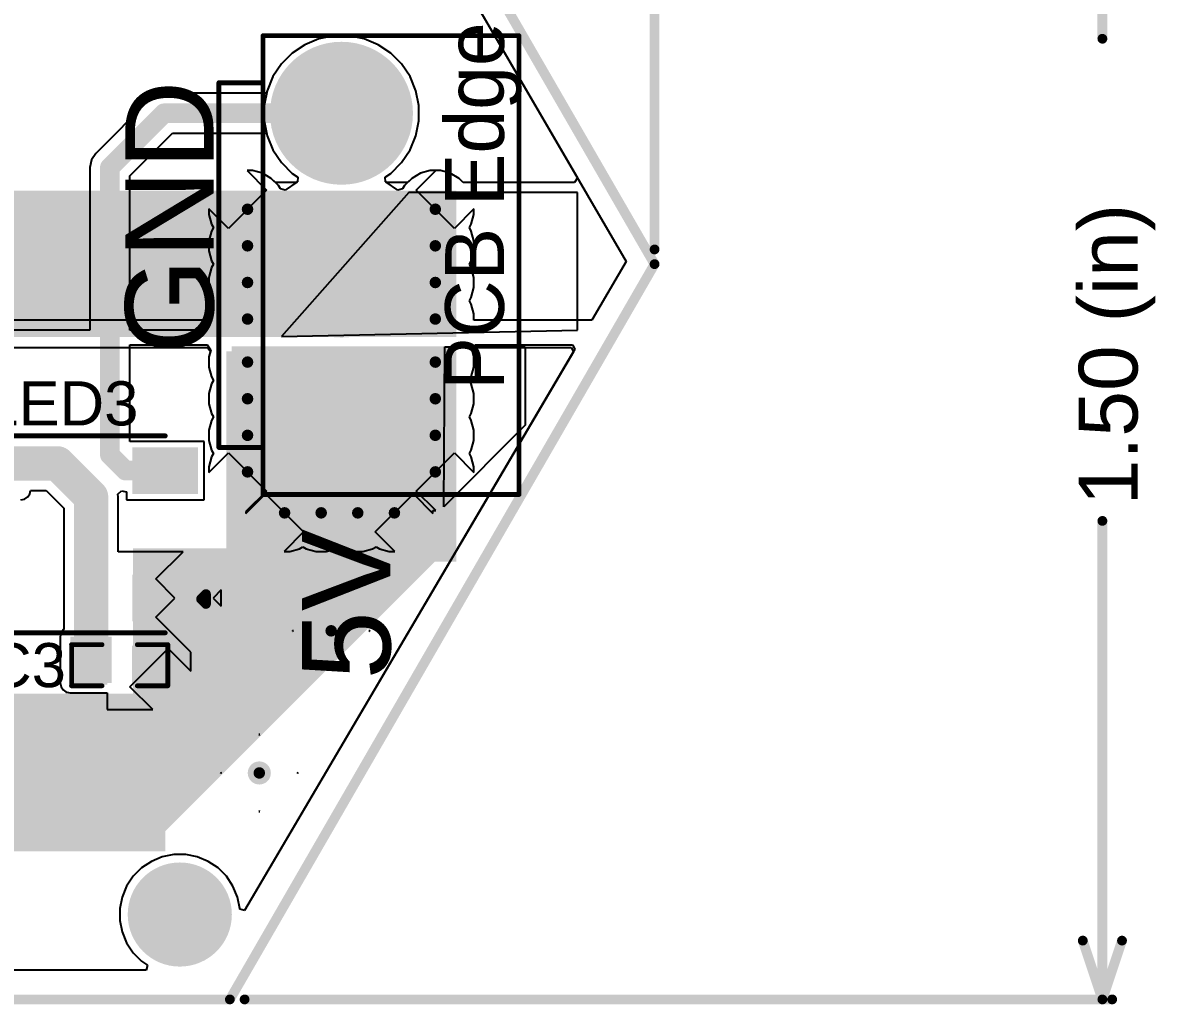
# Model space of a CAD drawing. Header units: millimetres. Extents: x -1.23 to 1.76, y -0.3 to 1.73.
# Drawn here: x 0.603 to 1.759, y -0.092 to 0.91 of the extents above; entities that cross this region are included whole.
import ezdxf

# ---------------------------------------------------------------- set-up
doc = ezdxf.new("R2010")
doc.units = ezdxf.units.MM
doc.header["$MEASUREMENT"] = 0
for name, color, linetype in [('BottomLayer', 5, 'Continuous'), ('BottomSolder', 6, 'Continuous'), ('Mechanical1', 6, 'Continuous'), ('Mechanical2', 216, 'Continuous'), ('MultiLayer', 9, 'Continuous'), ('PadHoleLayer', 156, 'Continuous'), ('TopLayer', 1, 'Continuous'), ('TopOverlay', 2, 'Continuous'), ('TopPaste', 8, 'Continuous'), ('TopSolder', 216, 'Continuous'), ('ViaHoleLayer', 16, 'Continuous')]:
    doc.layers.add(name, color=color, linetype=linetype)
doc.styles.add('Arial', font='arial.ttf', dxfattribs={"height": 0.2})

# ---------------------------------------------------------------- blocks, each defined once
blk = doc.blocks.new('WS2812B_B_W_1')
at = {"layer": 'TopLayer'}
for points in [[(-0.128, 0.0846), (-0.0689, 0.0846), (-0.0689, 0.0453), (-0.128, 0.0453)], [(0.128, 0.0453), (0.0689, 0.0453), (0.0689, 0.0846), (0.128, 0.0846)], [(-0.128, -0.0453), (-0.0689, -0.0453), (-0.0689, -0.0846), (-0.128, -0.0846)], [(0.0689, -0.0453), (0.128, -0.0453), (0.128, -0.0846), (0.0689, -0.0846)]]:
    blk.add_hatch(color=1, dxfattribs=at).paths.add_polyline_path(points)
at = {"layer": 'TopPaste'}
for points in [[(-0.128, 0.0846), (-0.0689, 0.0846), (-0.0689, 0.0453), (-0.128, 0.0453)], [(0.128, 0.0453), (0.0689, 0.0453), (0.0689, 0.0846), (0.128, 0.0846)], [(-0.128, -0.0453), (-0.0689, -0.0453), (-0.0689, -0.0846), (-0.128, -0.0846)], [(0.0689, -0.0453), (0.128, -0.0453), (0.128, -0.0846), (0.0689, -0.0846)]]:
    blk.add_hatch(color=8, dxfattribs=at).paths.add_polyline_path(points)
at = {"layer": 'TopSolder'}
for points in [[(-0.132, 0.0886), (-0.0649, 0.0886), (-0.0649, 0.0413), (-0.132, 0.0413)], [(0.132, 0.0413), (0.0649, 0.0413), (0.0649, 0.0886), (0.132, 0.0886)], [(-0.132, -0.0413), (-0.0649, -0.0413), (-0.0649, -0.0886), (-0.132, -0.0886)], [(0.0649, -0.0413), (0.132, -0.0413), (0.132, -0.0886), (0.0649, -0.0886)]]:
    blk.add_hatch(color=216, dxfattribs=at).paths.add_polyline_path(points)
at = {"layer": 'TopOverlay'}
for points, const_width in [([(0.0984, 0.1004), (-0.0984, 0.1004)], 0.005), ([(-0.135, 0.066), (-0.14, 0.071)], 0.01), ([(-0.14, 0.071), (-0.14, 0.061)], 0.01), ([(-0.135, 0.066), (-0.14, 0.061)], 0.01), ([(0.0984, -0.1004), (-0.0984, -0.1004)], 0.005)]:
    blk.add_lwpolyline(points, dxfattribs=dict(at, const_width=const_width))
for points, const_width in [([(-0.0997, 0.1004, 1), (-0.0972, 0.1004, 1)], 0.0025), ([(0.0972, 0.1004, 1), (0.0997, 0.1004, 1)], 0.0025), ([(-0.1425, 0.071, 1), (-0.1375, 0.071, 1)], 0.005), ([(-0.1425, 0.071, 1), (-0.1375, 0.071, 1)], 0.005), ([(-0.1375, 0.066, 1), (-0.1325, 0.066, 1)], 0.005), ([(-0.1375, 0.066, 1), (-0.1325, 0.066, 1)], 0.005), ([(-0.1425, 0.061, 1), (-0.1375, 0.061, 1)], 0.005), ([(-0.1425, 0.061, 1), (-0.1375, 0.061, 1)], 0.005), ([(-0.0997, -0.1004, 1), (-0.0972, -0.1004, 1)], 0.0025), ([(0.0972, -0.1004, 1), (0.0997, -0.1004, 1)], 0.0025)]:
    blk.add_lwpolyline(points, format="xyb", close=True, dxfattribs=dict(at, const_width=const_width))
blk = doc.blocks.new('B3P_VH_LF__SN__4')
at = {"layer": 'BottomLayer'}
h = blk.add_hatch(color=5, dxfattribs=at)
edge = h.paths.add_edge_path()
edge.add_arc((-0.1559, 0), 0.0689, 0, 360)
h = blk.add_hatch(color=5, dxfattribs=at)
edge = h.paths.add_edge_path()
edge.add_arc((0, 0), 0.0689, 0, 360)
h = blk.add_hatch(color=5, dxfattribs=at)
edge = h.paths.add_edge_path()
edge.add_arc((0.1559, 0), 0.0689, 0, 360)
at = {"layer": 'BottomSolder'}
h = blk.add_hatch(color=6, dxfattribs=at)
edge = h.paths.add_edge_path()
edge.add_arc((-0.1559, 0), 0.0729, 0, 360)
h = blk.add_hatch(color=6, dxfattribs=at)
edge = h.paths.add_edge_path()
edge.add_arc((0, 0), 0.0729, 0, 360)
h = blk.add_hatch(color=6, dxfattribs=at)
edge = h.paths.add_edge_path()
edge.add_arc((0.1559, 0), 0.0729, 0, 360)
at = {"layer": 'MultiLayer'}
h = blk.add_hatch(color=9, dxfattribs=at)
edge = h.paths.add_edge_path()
edge.add_arc((-0.1559, 0), 0.0689, 0, 360)
h = blk.add_hatch(color=9, dxfattribs=at)
edge = h.paths.add_edge_path()
edge.add_arc((0, 0), 0.0689, 0, 360)
h = blk.add_hatch(color=9, dxfattribs=at)
edge = h.paths.add_edge_path()
edge.add_arc((0.1559, 0), 0.0689, 0, 360)
at = {"layer": 'PadHoleLayer'}
h = blk.add_hatch(color=156, dxfattribs=at)
edge = h.paths.add_edge_path()
edge.add_arc((-0.1559, 0), 0.0354, 0, 360)
h = blk.add_hatch(color=156, dxfattribs=at)
edge = h.paths.add_edge_path()
edge.add_arc((0, 0), 0.0354, 0, 360)
h = blk.add_hatch(color=156, dxfattribs=at)
edge = h.paths.add_edge_path()
edge.add_arc((0.1559, 0), 0.0354, 0, 360)
at = {"layer": 'TopLayer'}
h = blk.add_hatch(color=1, dxfattribs=at)
edge = h.paths.add_edge_path()
edge.add_arc((-0.1559, 0), 0.0689, 0, 360)
h = blk.add_hatch(color=1, dxfattribs=at)
edge = h.paths.add_edge_path()
edge.add_arc((0, 0), 0.0689, 0, 360)
h = blk.add_hatch(color=1, dxfattribs=at)
edge = h.paths.add_edge_path()
edge.add_arc((0.1559, 0), 0.0689, 0, 360)
at = {"layer": 'TopSolder'}
h = blk.add_hatch(color=216, dxfattribs=at)
edge = h.paths.add_edge_path()
edge.add_arc((-0.1559, 0), 0.0729, 0, 360)
h = blk.add_hatch(color=216, dxfattribs=at)
edge = h.paths.add_edge_path()
edge.add_arc((0, 0), 0.0729, 0, 360)
h = blk.add_hatch(color=216, dxfattribs=at)
edge = h.paths.add_edge_path()
edge.add_arc((0.1559, 0), 0.0729, 0, 360)
at = {"layer": 'TopOverlay', "const_width": 0.005}
for points in [[(-0.185, 0.125), (-0.185, 0.08)], [(-0.185, 0.125), (0.187, 0.125)], [(0.187, 0.125), (0.187, 0.08)], [(-0.233, 0.08), (-0.233, -0.181)], [(-0.185, 0.08), (-0.233, 0.08)], [(-0.185, 0.08), (0.187, 0.08)], [(0.187, 0.08), (0.235, 0.08)], [(0.235, 0.08), (0.235, -0.181)], [(-0.233, -0.181), (0.235, -0.181)]]:
    blk.add_lwpolyline(points, dxfattribs=at)
at = {"layer": 'TopOverlay', "const_width": 0.0025}
for points in [[(-0.1862, 0.125, 1), (-0.1837, 0.125, 1)], [(-0.1862, 0.125, 1), (-0.1837, 0.125, 1)], [(0.1857, 0.125, 1), (0.1882, 0.125, 1)], [(0.1857, 0.125, 1), (0.1882, 0.125, 1)], [(-0.2342, 0.08, 1), (-0.2317, 0.08, 1)], [(-0.2342, 0.08, 1), (-0.2317, 0.08, 1)], [(-0.1862, 0.08, 1), (-0.1837, 0.08, 1)], [(-0.1862, 0.08, 1), (-0.1837, 0.08, 1)], [(-0.1862, 0.08, 1), (-0.1837, 0.08, 1)], [(0.1857, 0.08, 1), (0.1882, 0.08, 1)], [(0.1857, 0.08, 1), (0.1882, 0.08, 1)], [(0.1857, 0.08, 1), (0.1882, 0.08, 1)], [(0.2338, 0.08, 1), (0.2362, 0.08, 1)], [(0.2338, 0.08, 1), (0.2362, 0.08, 1)], [(-0.2342, -0.181, 1), (-0.2317, -0.181, 1)], [(-0.2342, -0.181, 1), (-0.2317, -0.181, 1)], [(0.2338, -0.181, 1), (0.2362, -0.181, 1)], [(0.2338, -0.181, 1), (0.2362, -0.181, 1)]]:
    blk.add_lwpolyline(points, format="xyb", close=True, dxfattribs=at)
at = {"layer": 'TopOverlay'}
blk.add_text('PCB Edge', height=0.06, dxfattribs=at).set_placement((-0.126, -0.1657))
blk = doc.blocks.new('C___0603_6')
at = {"layer": 'TopLayer'}
for points in [[(-0.015, 0.0175), (-0.015, -0.0175), (-0.045, -0.0175), (-0.045, 0.0175)], [(0.045, 0.0175), (0.045, -0.0175), (0.015, -0.0175), (0.015, 0.0175)]]:
    blk.add_hatch(color=1, dxfattribs=at).paths.add_polyline_path(points)
at = {"layer": 'TopPaste'}
for points in [[(-0.015, 0.0175), (-0.015, -0.0175), (-0.045, -0.0175), (-0.045, 0.0175)], [(0.045, 0.0175), (0.045, -0.0175), (0.015, -0.0175), (0.015, 0.0175)]]:
    blk.add_hatch(color=8, dxfattribs=at).paths.add_polyline_path(points)
at = {"layer": 'TopSolder'}
for points in [[(-0.0126, 0.0199), (-0.0126, -0.0199), (-0.0474, -0.0199), (-0.0474, 0.0199)], [(0.0474, 0.0199), (0.0474, -0.0199), (0.0126, -0.0199), (0.0126, 0.0199)]]:
    blk.add_hatch(color=216, dxfattribs=at).paths.add_polyline_path(points)
at = {"layer": 'TopOverlay', "const_width": 0.005}
for points in [[(-0.049, 0.021), (-0.049, -0.021)], [(-0.018, 0.021), (-0.049, 0.021)], [(0.049, 0.021), (0.018, 0.021)], [(0.049, 0.021), (0.049, -0.021)], [(-0.018, -0.021), (-0.049, -0.021)], [(0.049, -0.021), (0.018, -0.021)]]:
    blk.add_lwpolyline(points, dxfattribs=at)
at = {"layer": 'TopOverlay', "const_width": 0.0025}
for points in [[(-0.0503, 0.021, 1), (-0.0478, 0.021, 1)], [(-0.0503, 0.021, 1), (-0.0478, 0.021, 1)], [(-0.0192, 0.021, 1), (-0.0168, 0.021, 1)], [(0.0168, 0.021, 1), (0.0192, 0.021, 1)], [(0.0478, 0.021, 1), (0.0503, 0.021, 1)], [(0.0478, 0.021, 1), (0.0503, 0.021, 1)], [(-0.0503, -0.021, 1), (-0.0478, -0.021, 1)], [(-0.0503, -0.021, 1), (-0.0478, -0.021, 1)], [(-0.0192, -0.021, 1), (-0.0168, -0.021, 1)], [(0.0168, -0.021, 1), (0.0192, -0.021, 1)], [(0.0478, -0.021, 1), (0.0503, -0.021, 1)], [(0.0478, -0.021, 1), (0.0503, -0.021, 1)]]:
    blk.add_lwpolyline(points, format="xyb", close=True, dxfattribs=at)

msp = doc.modelspace()

# ---------------------------------------------------------------- hatches: boundary and pattern name
at = {"layer": 'BottomLayer'}
for points in [[(0.4548, 0.589), (1.0458, 0.589), (1.0458, 0.7384), (0.4548, 0.7384)], [(0.8113, 0.3599), (1.0458, 0.3599), (1.0458, 0.5744), (0.8113, 0.5744)]]:
    msp.add_hatch(color=5, dxfattribs=at).paths.add_polyline_path(points)
h = msp.add_hatch(color=5, dxfattribs=at)
edge = h.paths.add_edge_path()
edge.add_arc((0.8328, 0.7194), 0.0118, 0, 360)
h = msp.add_hatch(color=5, dxfattribs=at)
edge = h.paths.add_edge_path()
edge.add_arc((1.0243, 0.7194), 0.0118, 0, 360)
h = msp.add_hatch(color=5, dxfattribs=at)
edge = h.paths.add_edge_path()
edge.add_arc((0.8328, 0.6821), 0.0118, 0, 360)
h = msp.add_hatch(color=5, dxfattribs=at)
edge = h.paths.add_edge_path()
edge.add_arc((1.0243, 0.6821), 0.0118, 0, 360)
h = msp.add_hatch(color=5, dxfattribs=at)
edge = h.paths.add_edge_path()
edge.add_arc((0.8328, 0.6447), 0.0118, 0, 360)
h = msp.add_hatch(color=5, dxfattribs=at)
edge = h.paths.add_edge_path()
edge.add_arc((1.0243, 0.6447), 0.0118, 0, 360)
h = msp.add_hatch(color=5, dxfattribs=at)
edge = h.paths.add_edge_path()
edge.add_arc((0.8328, 0.6074), 0.0118, 0, 360)
h = msp.add_hatch(color=5, dxfattribs=at)
edge = h.paths.add_edge_path()
edge.add_arc((1.0243, 0.6074), 0.0118, 0, 360)
h = msp.add_hatch(color=5, dxfattribs=at)
edge = h.paths.add_edge_path()
edge.add_arc((0.8328, 0.5635), 0.0118, 0, 360)
h = msp.add_hatch(color=5, dxfattribs=at)
edge = h.paths.add_edge_path()
edge.add_arc((1.0243, 0.5635), 0.0118, 0, 360)
h = msp.add_hatch(color=5, dxfattribs=at)
edge = h.paths.add_edge_path()
edge.add_arc((0.8328, 0.5261), 0.0118, 0, 360)
h = msp.add_hatch(color=5, dxfattribs=at)
edge = h.paths.add_edge_path()
edge.add_arc((1.0243, 0.5261), 0.0118, 0, 360)
h = msp.add_hatch(color=5, dxfattribs=at)
edge = h.paths.add_edge_path()
edge.add_arc((0.8328, 0.4888), 0.0118, 0, 360)
h = msp.add_hatch(color=5, dxfattribs=at)
edge = h.paths.add_edge_path()
edge.add_arc((1.0243, 0.4888), 0.0118, 0, 360)
h = msp.add_hatch(color=5, dxfattribs=at)
edge = h.paths.add_edge_path()
edge.add_arc((0.8328, 0.4515), 0.0118, 0, 360)
h = msp.add_hatch(color=5, dxfattribs=at)
edge = h.paths.add_edge_path()
edge.add_arc((1.0243, 0.4515), 0.0118, 0, 360)
h = msp.add_hatch(color=5, dxfattribs=at)
edge = h.paths.add_edge_path()
edge.add_arc((0.8706, 0.4097), 0.0118, 0, 360)
h = msp.add_hatch(color=5, dxfattribs=at)
edge = h.paths.add_edge_path()
edge.add_arc((0.9079, 0.4097), 0.0118, 0, 360)
h = msp.add_hatch(color=5, dxfattribs=at)
edge = h.paths.add_edge_path()
edge.add_arc((0.9452, 0.4097), 0.0118, 0, 360)
h = msp.add_hatch(color=5, dxfattribs=at)
edge = h.paths.add_edge_path()
edge.add_arc((0.9826, 0.4097), 0.0118, 0, 360)
h = msp.add_hatch(color=5, dxfattribs=at)
edge = h.paths.add_edge_path()
edge.add_arc((0.9181, 0.2894), 0.0118, 0, 360)
h = msp.add_hatch(color=5, dxfattribs=at)
edge = h.paths.add_edge_path()
edge.add_arc((0.8448, 0.1444), 0.0118, 0, 360)
h = msp.add_hatch(color=5, dxfattribs=at)
edge = h.paths.add_edge_path()
edge.add_arc((0.7637, 0), 0.0512, 0, 360)
at = {"layer": 'BottomSolder'}
h = msp.add_hatch(color=6, dxfattribs=at)
edge = h.paths.add_edge_path()
edge.add_arc((0.8328, 0.7194), 0.00591, 0, 360)
h = msp.add_hatch(color=6, dxfattribs=at)
edge = h.paths.add_edge_path()
edge.add_arc((1.0243, 0.7194), 0.00591, 0, 360)
h = msp.add_hatch(color=6, dxfattribs=at)
edge = h.paths.add_edge_path()
edge.add_arc((0.8328, 0.6821), 0.00591, 0, 360)
h = msp.add_hatch(color=6, dxfattribs=at)
edge = h.paths.add_edge_path()
edge.add_arc((1.0243, 0.6821), 0.00591, 0, 360)
h = msp.add_hatch(color=6, dxfattribs=at)
edge = h.paths.add_edge_path()
edge.add_arc((0.8328, 0.6447), 0.00591, 0, 360)
h = msp.add_hatch(color=6, dxfattribs=at)
edge = h.paths.add_edge_path()
edge.add_arc((1.0243, 0.6447), 0.00591, 0, 360)
h = msp.add_hatch(color=6, dxfattribs=at)
edge = h.paths.add_edge_path()
edge.add_arc((0.8328, 0.6074), 0.00591, 0, 360)
h = msp.add_hatch(color=6, dxfattribs=at)
edge = h.paths.add_edge_path()
edge.add_arc((1.0243, 0.6074), 0.00591, 0, 360)
h = msp.add_hatch(color=6, dxfattribs=at)
edge = h.paths.add_edge_path()
edge.add_arc((0.8328, 0.5635), 0.00591, 0, 360)
h = msp.add_hatch(color=6, dxfattribs=at)
edge = h.paths.add_edge_path()
edge.add_arc((1.0243, 0.5635), 0.00591, 0, 360)
h = msp.add_hatch(color=6, dxfattribs=at)
edge = h.paths.add_edge_path()
edge.add_arc((0.8328, 0.5261), 0.00591, 0, 360)
h = msp.add_hatch(color=6, dxfattribs=at)
edge = h.paths.add_edge_path()
edge.add_arc((1.0243, 0.5261), 0.00591, 0, 360)
h = msp.add_hatch(color=6, dxfattribs=at)
edge = h.paths.add_edge_path()
edge.add_arc((0.8328, 0.4888), 0.00591, 0, 360)
h = msp.add_hatch(color=6, dxfattribs=at)
edge = h.paths.add_edge_path()
edge.add_arc((1.0243, 0.4888), 0.00591, 0, 360)
h = msp.add_hatch(color=6, dxfattribs=at)
edge = h.paths.add_edge_path()
edge.add_arc((0.8328, 0.4515), 0.00591, 0, 360)
h = msp.add_hatch(color=6, dxfattribs=at)
edge = h.paths.add_edge_path()
edge.add_arc((1.0243, 0.4515), 0.00591, 0, 360)
h = msp.add_hatch(color=6, dxfattribs=at)
edge = h.paths.add_edge_path()
edge.add_arc((0.8706, 0.4097), 0.00591, 0, 360)
h = msp.add_hatch(color=6, dxfattribs=at)
edge = h.paths.add_edge_path()
edge.add_arc((0.9079, 0.4097), 0.00591, 0, 360)
h = msp.add_hatch(color=6, dxfattribs=at)
edge = h.paths.add_edge_path()
edge.add_arc((0.9452, 0.4097), 0.00591, 0, 360)
h = msp.add_hatch(color=6, dxfattribs=at)
edge = h.paths.add_edge_path()
edge.add_arc((0.9826, 0.4097), 0.00591, 0, 360)
h = msp.add_hatch(color=6, dxfattribs=at)
edge = h.paths.add_edge_path()
edge.add_arc((0.9181, 0.2894), 0.00591, 0, 360)
h = msp.add_hatch(color=6, dxfattribs=at)
edge = h.paths.add_edge_path()
edge.add_arc((0.8448, 0.1444), 0.00591, 0, 360)
h = msp.add_hatch(color=6, dxfattribs=at)
edge = h.paths.add_edge_path()
edge.add_arc((0.7637, 0), 0.0531, 0, 360)
at = {"layer": 'MultiLayer'}
h = msp.add_hatch(color=9, dxfattribs=at)
edge = h.paths.add_edge_path()
edge.add_arc((0.7637, 0), 0.0512, 0, 360)
at = {"layer": 'PadHoleLayer'}
h = msp.add_hatch(color=156, dxfattribs=at)
edge = h.paths.add_edge_path()
edge.add_arc((0.7637, 0), 0.0394, 0, 360)
at = {"layer": 'TopLayer'}
for points in [[(1.0458, 0.7364), (0.8156, 0.7364), (0.8156, 0.5894), (1.0458, 0.5894)], [(1.0424, 0.5794), (0.8166, 0.5794), (0.8166, 0.3734), (1.0424, 0.3734)], [(1.0386, 0.3746), (0.9611, 0.4521), (0.6611, 0.1521), (0.7386, 0.0746)], [(0.8748, 0.3734), (0.716, 0.3734), (0.716, 0.2194), (0.8748, 0.2194)], [(0.652, 0.2363), (0.6944, 0.2363), (0.6944, 0.2833), (0.652, 0.2833)], [(0.7488, 0.0644), (0.7488, 0.2254), (0.0153, 0.2254), (0.0153, 0.0644)]]:
    msp.add_hatch(color=1, dxfattribs=at).paths.add_polyline_path(points)
h = msp.add_hatch(color=1, dxfattribs=at)
edge = h.paths.add_edge_path()
edge.add_arc((0.8328, 0.7194), 0.0118, 0, 360)
h = msp.add_hatch(color=1, dxfattribs=at)
edge = h.paths.add_edge_path()
edge.add_arc((1.0243, 0.7194), 0.0118, 0, 360)
h = msp.add_hatch(color=1, dxfattribs=at)
edge = h.paths.add_edge_path()
edge.add_arc((0.8328, 0.6821), 0.0118, 0, 360)
h = msp.add_hatch(color=1, dxfattribs=at)
edge = h.paths.add_edge_path()
edge.add_arc((1.0243, 0.6821), 0.0118, 0, 360)
h = msp.add_hatch(color=1, dxfattribs=at)
edge = h.paths.add_edge_path()
edge.add_arc((0.8328, 0.6447), 0.0118, 0, 360)
h = msp.add_hatch(color=1, dxfattribs=at)
edge = h.paths.add_edge_path()
edge.add_arc((1.0243, 0.6447), 0.0118, 0, 360)
h = msp.add_hatch(color=1, dxfattribs=at)
edge = h.paths.add_edge_path()
edge.add_arc((0.8328, 0.6074), 0.0118, 0, 360)
h = msp.add_hatch(color=1, dxfattribs=at)
edge = h.paths.add_edge_path()
edge.add_arc((1.0243, 0.6074), 0.0118, 0, 360)
h = msp.add_hatch(color=1, dxfattribs=at)
edge = h.paths.add_edge_path()
edge.add_arc((0.8328, 0.5635), 0.0118, 0, 360)
h = msp.add_hatch(color=1, dxfattribs=at)
edge = h.paths.add_edge_path()
edge.add_arc((1.0243, 0.5635), 0.0118, 0, 360)
h = msp.add_hatch(color=1, dxfattribs=at)
edge = h.paths.add_edge_path()
edge.add_arc((0.8328, 0.5261), 0.0118, 0, 360)
h = msp.add_hatch(color=1, dxfattribs=at)
edge = h.paths.add_edge_path()
edge.add_arc((1.0243, 0.5261), 0.0118, 0, 360)
h = msp.add_hatch(color=1, dxfattribs=at)
edge = h.paths.add_edge_path()
edge.add_arc((0.8328, 0.4888), 0.0118, 0, 360)
h = msp.add_hatch(color=1, dxfattribs=at)
edge = h.paths.add_edge_path()
edge.add_arc((1.0243, 0.4888), 0.0118, 0, 360)
h = msp.add_hatch(color=1, dxfattribs=at)
edge = h.paths.add_edge_path()
edge.add_arc((0.8328, 0.4515), 0.0118, 0, 360)
h = msp.add_hatch(color=1, dxfattribs=at)
edge = h.paths.add_edge_path()
edge.add_arc((1.0243, 0.4515), 0.0118, 0, 360)
h = msp.add_hatch(color=1, dxfattribs=at)
edge = h.paths.add_edge_path()
edge.add_arc((0.8706, 0.4097), 0.0118, 0, 360)
h = msp.add_hatch(color=1, dxfattribs=at)
edge = h.paths.add_edge_path()
edge.add_arc((0.9079, 0.4097), 0.0118, 0, 360)
h = msp.add_hatch(color=1, dxfattribs=at)
edge = h.paths.add_edge_path()
edge.add_arc((0.9452, 0.4097), 0.0118, 0, 360)
h = msp.add_hatch(color=1, dxfattribs=at)
edge = h.paths.add_edge_path()
edge.add_arc((0.9826, 0.4097), 0.0118, 0, 360)
h = msp.add_hatch(color=1, dxfattribs=at)
edge = h.paths.add_edge_path()
edge.add_arc((0.9181, 0.2894), 0.0118, 0, 360)
h = msp.add_hatch(color=1, dxfattribs=at)
edge = h.paths.add_edge_path()
edge.add_arc((0.8448, 0.1444), 0.0118, 0, 360)
h = msp.add_hatch(color=1, dxfattribs=at)
edge = h.paths.add_edge_path()
edge.add_arc((0.7637, 0), 0.0512, 0, 360)
at = {"layer": 'TopSolder'}
h = msp.add_hatch(color=216, dxfattribs=at)
edge = h.paths.add_edge_path()
edge.add_arc((0.8328, 0.7194), 0.00591, 0, 360)
h = msp.add_hatch(color=216, dxfattribs=at)
edge = h.paths.add_edge_path()
edge.add_arc((1.0243, 0.7194), 0.00591, 0, 360)
h = msp.add_hatch(color=216, dxfattribs=at)
edge = h.paths.add_edge_path()
edge.add_arc((0.8328, 0.6821), 0.00591, 0, 360)
h = msp.add_hatch(color=216, dxfattribs=at)
edge = h.paths.add_edge_path()
edge.add_arc((1.0243, 0.6821), 0.00591, 0, 360)
h = msp.add_hatch(color=216, dxfattribs=at)
edge = h.paths.add_edge_path()
edge.add_arc((0.8328, 0.6447), 0.00591, 0, 360)
h = msp.add_hatch(color=216, dxfattribs=at)
edge = h.paths.add_edge_path()
edge.add_arc((1.0243, 0.6447), 0.00591, 0, 360)
h = msp.add_hatch(color=216, dxfattribs=at)
edge = h.paths.add_edge_path()
edge.add_arc((0.8328, 0.6074), 0.00591, 0, 360)
h = msp.add_hatch(color=216, dxfattribs=at)
edge = h.paths.add_edge_path()
edge.add_arc((1.0243, 0.6074), 0.00591, 0, 360)
h = msp.add_hatch(color=216, dxfattribs=at)
edge = h.paths.add_edge_path()
edge.add_arc((0.8328, 0.5635), 0.00591, 0, 360)
h = msp.add_hatch(color=216, dxfattribs=at)
edge = h.paths.add_edge_path()
edge.add_arc((1.0243, 0.5635), 0.00591, 0, 360)
h = msp.add_hatch(color=216, dxfattribs=at)
edge = h.paths.add_edge_path()
edge.add_arc((0.8328, 0.5261), 0.00591, 0, 360)
h = msp.add_hatch(color=216, dxfattribs=at)
edge = h.paths.add_edge_path()
edge.add_arc((1.0243, 0.5261), 0.00591, 0, 360)
h = msp.add_hatch(color=216, dxfattribs=at)
edge = h.paths.add_edge_path()
edge.add_arc((0.8328, 0.4888), 0.00591, 0, 360)
h = msp.add_hatch(color=216, dxfattribs=at)
edge = h.paths.add_edge_path()
edge.add_arc((1.0243, 0.4888), 0.00591, 0, 360)
h = msp.add_hatch(color=216, dxfattribs=at)
edge = h.paths.add_edge_path()
edge.add_arc((0.8328, 0.4515), 0.00591, 0, 360)
h = msp.add_hatch(color=216, dxfattribs=at)
edge = h.paths.add_edge_path()
edge.add_arc((1.0243, 0.4515), 0.00591, 0, 360)
h = msp.add_hatch(color=216, dxfattribs=at)
edge = h.paths.add_edge_path()
edge.add_arc((0.8706, 0.4097), 0.00591, 0, 360)
h = msp.add_hatch(color=216, dxfattribs=at)
edge = h.paths.add_edge_path()
edge.add_arc((0.9079, 0.4097), 0.00591, 0, 360)
h = msp.add_hatch(color=216, dxfattribs=at)
edge = h.paths.add_edge_path()
edge.add_arc((0.9452, 0.4097), 0.00591, 0, 360)
h = msp.add_hatch(color=216, dxfattribs=at)
edge = h.paths.add_edge_path()
edge.add_arc((0.9826, 0.4097), 0.00591, 0, 360)
h = msp.add_hatch(color=216, dxfattribs=at)
edge = h.paths.add_edge_path()
edge.add_arc((0.9181, 0.2894), 0.00591, 0, 360)
h = msp.add_hatch(color=216, dxfattribs=at)
edge = h.paths.add_edge_path()
edge.add_arc((0.8448, 0.1444), 0.00591, 0, 360)
h = msp.add_hatch(color=216, dxfattribs=at)
edge = h.paths.add_edge_path()
edge.add_arc((0.7637, 0), 0.0531, 0, 360)
at = {"layer": 'ViaHoleLayer'}
h = msp.add_hatch(color=16, dxfattribs=at)
edge = h.paths.add_edge_path()
edge.add_arc((0.8328, 0.7194), 0.00591, 0, 360)
h = msp.add_hatch(color=16, dxfattribs=at)
edge = h.paths.add_edge_path()
edge.add_arc((1.0243, 0.7194), 0.00591, 0, 360)
h = msp.add_hatch(color=16, dxfattribs=at)
edge = h.paths.add_edge_path()
edge.add_arc((0.8328, 0.6821), 0.00591, 0, 360)
h = msp.add_hatch(color=16, dxfattribs=at)
edge = h.paths.add_edge_path()
edge.add_arc((1.0243, 0.6821), 0.00591, 0, 360)
h = msp.add_hatch(color=16, dxfattribs=at)
edge = h.paths.add_edge_path()
edge.add_arc((0.8328, 0.6447), 0.00591, 0, 360)
h = msp.add_hatch(color=16, dxfattribs=at)
edge = h.paths.add_edge_path()
edge.add_arc((1.0243, 0.6447), 0.00591, 0, 360)
h = msp.add_hatch(color=16, dxfattribs=at)
edge = h.paths.add_edge_path()
edge.add_arc((0.8328, 0.6074), 0.00591, 0, 360)
h = msp.add_hatch(color=16, dxfattribs=at)
edge = h.paths.add_edge_path()
edge.add_arc((1.0243, 0.6074), 0.00591, 0, 360)
h = msp.add_hatch(color=16, dxfattribs=at)
edge = h.paths.add_edge_path()
edge.add_arc((0.8328, 0.5635), 0.00591, 0, 360)
h = msp.add_hatch(color=16, dxfattribs=at)
edge = h.paths.add_edge_path()
edge.add_arc((1.0243, 0.5635), 0.00591, 0, 360)
h = msp.add_hatch(color=16, dxfattribs=at)
edge = h.paths.add_edge_path()
edge.add_arc((0.8328, 0.5261), 0.00591, 0, 360)
h = msp.add_hatch(color=16, dxfattribs=at)
edge = h.paths.add_edge_path()
edge.add_arc((1.0243, 0.5261), 0.00591, 0, 360)
h = msp.add_hatch(color=16, dxfattribs=at)
edge = h.paths.add_edge_path()
edge.add_arc((0.8328, 0.4888), 0.00591, 0, 360)
h = msp.add_hatch(color=16, dxfattribs=at)
edge = h.paths.add_edge_path()
edge.add_arc((1.0243, 0.4888), 0.00591, 0, 360)
h = msp.add_hatch(color=16, dxfattribs=at)
edge = h.paths.add_edge_path()
edge.add_arc((0.8328, 0.4515), 0.00591, 0, 360)
h = msp.add_hatch(color=16, dxfattribs=at)
edge = h.paths.add_edge_path()
edge.add_arc((1.0243, 0.4515), 0.00591, 0, 360)
h = msp.add_hatch(color=16, dxfattribs=at)
edge = h.paths.add_edge_path()
edge.add_arc((0.8706, 0.4097), 0.00591, 0, 360)
h = msp.add_hatch(color=16, dxfattribs=at)
edge = h.paths.add_edge_path()
edge.add_arc((0.9079, 0.4097), 0.00591, 0, 360)
h = msp.add_hatch(color=16, dxfattribs=at)
edge = h.paths.add_edge_path()
edge.add_arc((0.9452, 0.4097), 0.00591, 0, 360)
h = msp.add_hatch(color=16, dxfattribs=at)
edge = h.paths.add_edge_path()
edge.add_arc((0.9826, 0.4097), 0.00591, 0, 360)
h = msp.add_hatch(color=16, dxfattribs=at)
edge = h.paths.add_edge_path()
edge.add_arc((0.9181, 0.2894), 0.00591, 0, 360)
h = msp.add_hatch(color=16, dxfattribs=at)
edge = h.paths.add_edge_path()
edge.add_arc((0.8448, 0.1444), 0.00591, 0, 360)

# ---------------------------------------------------------------- linework, layer by layer
at = {"layer": 'BottomLayer'}
for p, q in [((0.8294, 1.3355), (1.219, 0.666)), ((0.9056, 0.8932), (0.8912, 0.8872)), ((0.9208, 0.8962), (0.9056, 0.8932)), ((0.9363, 0.8962), (0.9208, 0.8962)), ((0.9516, 0.8932), (0.9363, 0.8962)), ((0.9659, 0.8872), (0.9516, 0.8932)), ((0.8783, 0.8786), (0.8673, 0.8676)), ((0.8912, 0.8872), (0.8783, 0.8786)), ((0.9789, 0.8786), (0.9659, 0.8872)), ((0.9899, 0.8676), (0.9789, 0.8786)), ((0.8673, 0.8676), (0.8587, 0.8547)), ((0.9985, 0.8547), (0.9899, 0.8676)), ((0.8587, 0.8547), (0.8527, 0.8403)), ((1.0044, 0.8403), (0.9985, 0.8547)), ((0.8527, 0.8403), (0.8497, 0.8251)), ((1.0075, 0.8251), (1.0044, 0.8403)), ((0.8497, 0.8251), (0.8497, 0.8095)), ((1.0075, 0.8095), (1.0075, 0.8251)), ((0.8497, 0.8095), (0.8527, 0.7943)), ((1.0044, 0.7943), (1.0075, 0.8095)), ((0.8527, 0.7943), (0.8587, 0.7799)), ((0.9985, 0.7799), (1.0044, 0.7943)), ((0.8587, 0.7799), (0.8673, 0.767)), ((0.9899, 0.767), (0.9985, 0.7799)), ((0.8673, 0.767), (0.8783, 0.756)), ((0.9789, 0.756), (0.9899, 0.767)), ((0.838, 0.7588), (0.8323, 0.7588)), ((0.8323, 0.7588), (0.8523, 0.7388)), ((0.848, 0.7561), (0.838, 0.7588)), ((0.857, 0.7509), (0.848, 0.7561)), ((0.8643, 0.7436), (0.857, 0.7509)), ((0.8783, 0.756), (0.8841, 0.7521)), ((0.8841, 0.7521), (0.8836, 0.7472)), ((0.9731, 0.7521), (0.9789, 0.756)), ((0.9736, 0.7472), (0.9731, 0.7521)), ((1.0002, 0.7509), (0.9928, 0.7436)), ((1.0092, 0.7561), (1.0002, 0.7509)), ((1.0049, 0.7388), (1.0248, 0.7588)), ((1.0192, 0.7588), (1.0092, 0.7561)), ((1.0248, 0.7588), (1.0192, 0.7588)), ((0.8663, 0.7402), (0.8643, 0.7436)), ((0.8711, 0.739), (0.8663, 0.7402)), ((0.8829, 0.7469), (0.8711, 0.739)), ((0.8836, 0.7472), (0.8829, 0.7469)), ((0.9743, 0.7469), (0.9736, 0.7472)), ((0.986, 0.739), (0.9743, 0.7469)), ((0.9909, 0.7402), (0.986, 0.739)), ((0.9928, 0.7436), (0.9909, 0.7402)), ((0.8523, 0.7388), (0.8134, 0.6999)), ((1.0438, 0.6999), (1.0049, 0.7388)), ((0.8134, 0.6999), (0.7934, 0.7199)), ((0.7934, 0.7199), (0.7934, 0.7142)), ((1.0637, 0.7199), (1.0438, 0.6999)), ((1.0637, 0.7142), (1.0637, 0.7199)), ((0.7934, 0.7142), (0.7961, 0.7042)), ((1.061, 0.7042), (1.0637, 0.7142)), ((0.7961, 0.6972), (0.7934, 0.6872)), ((0.7961, 0.7042), (0.7981, 0.7007)), ((0.7981, 0.7007), (0.7961, 0.6972)), ((1.059, 0.7007), (1.061, 0.7042)), ((1.061, 0.6972), (1.059, 0.7007)), ((1.0637, 0.6872), (1.061, 0.6972)), ((0.7934, 0.6872), (0.7934, 0.6769)), ((1.0637, 0.6769), (1.0637, 0.6872)), ((0.7934, 0.6769), (0.7961, 0.6669)), ((1.061, 0.6669), (1.0637, 0.6769)), ((0.7961, 0.6599), (0.7934, 0.6499)), ((0.7961, 0.6669), (0.7981, 0.6634)), ((0.7981, 0.6634), (0.7961, 0.6599)), ((1.059, 0.6634), (1.061, 0.6669)), ((1.061, 0.6599), (1.059, 0.6634)), ((1.0637, 0.6499), (1.061, 0.6599)), ((1.219, 0.666), (1.1839, 0.6064)), ((0.7934, 0.6499), (0.7934, 0.6395)), ((1.0637, 0.6395), (1.0637, 0.6499)), ((0.7934, 0.6395), (0.7961, 0.6295)), ((1.061, 0.6295), (1.0637, 0.6395)), ((0.7961, 0.6295), (0.7981, 0.6261)), ((0.7981, 0.6261), (0.7961, 0.6226)), ((1.059, 0.6261), (1.061, 0.6295)), ((1.061, 0.6226), (1.059, 0.6261)), ((0.7961, 0.6226), (0.7934, 0.6126)), ((0.7934, 0.6126), (0.7934, 0.6064)), ((1.0637, 0.6126), (1.061, 0.6226)), ((1.0637, 0.6064), (1.0637, 0.6126)), ((0.7934, 0.6064), (-0.0311, 0.6064)), ((1.1839, 0.6064), (1.0637, 0.6064)), ((-0.029, 0.5784), (0.7919, 0.5784)), ((0.7919, 0.5784), (0.795, 0.5744)), ((1.0622, 0.5744), (1.0652, 0.5784)), ((1.0652, 0.5784), (1.1627, 0.5784)), ((1.1627, 0.5784), (1.1652, 0.574)), ((0.795, 0.5744), (0.7934, 0.5687)), ((0.7934, 0.5687), (0.7934, 0.5583)), ((1.1652, 0.574), (0.8297, 0.0042)), ((1.0637, 0.5687), (1.0622, 0.5744)), ((1.0637, 0.5583), (1.0637, 0.5687)), ((0.7934, 0.5583), (0.7961, 0.5483)), ((1.061, 0.5483), (1.0637, 0.5583)), ((0.7961, 0.5483), (0.7981, 0.5448)), ((0.7981, 0.5448), (0.7961, 0.5413)), ((1.059, 0.5448), (1.061, 0.5483)), ((1.061, 0.5413), (1.059, 0.5448)), ((0.7961, 0.5413), (0.7934, 0.5313)), ((1.0637, 0.5313), (1.061, 0.5413)), ((0.7934, 0.5313), (0.7934, 0.521)), ((0.7934, 0.521), (0.7961, 0.511)), ((1.061, 0.511), (1.0637, 0.521)), ((1.0637, 0.521), (1.0637, 0.5313)), ((0.7961, 0.511), (0.7981, 0.5075)), ((1.059, 0.5075), (1.061, 0.511)), ((0.7961, 0.504), (0.7934, 0.494)), ((0.7981, 0.5075), (0.7961, 0.504)), ((1.061, 0.504), (1.059, 0.5075)), ((1.0637, 0.494), (1.061, 0.504)), ((0.7934, 0.494), (0.7934, 0.4836)), ((1.0637, 0.4836), (1.0637, 0.494)), ((0.7934, 0.4836), (0.7961, 0.4736)), ((0.7961, 0.4736), (0.7981, 0.4701)), ((1.059, 0.4701), (1.061, 0.4736)), ((1.061, 0.4736), (1.0637, 0.4836)), ((0.7934, 0.451), (0.8134, 0.4709)), ((0.7961, 0.4667), (0.7934, 0.4567)), ((0.7981, 0.4701), (0.7961, 0.4667)), ((0.8134, 0.4709), (0.8523, 0.432)), ((1.0049, 0.432), (1.0438, 0.4709)), ((1.0438, 0.4709), (1.0637, 0.451)), ((1.061, 0.4667), (1.059, 0.4701)), ((1.0637, 0.4567), (1.061, 0.4667)), ((0.7934, 0.4567), (0.7934, 0.451)), ((1.0637, 0.451), (1.0637, 0.4567)), ((0.8523, 0.432), (0.8312, 0.411)), ((0.8312, 0.4092), (0.8511, 0.4292)), ((0.8511, 0.4292), (0.89, 0.3903)), ((0.9631, 0.3903), (1.002, 0.4292)), ((1.002, 0.4292), (1.0219, 0.4092)), ((1.0248, 0.4121), (1.0049, 0.432)), ((0.8312, 0.411), (0.8312, 0.4092)), ((1.0219, 0.4092), (1.0219, 0.4121)), ((1.0219, 0.4121), (1.0248, 0.4121)), ((0.89, 0.3903), (0.8701, 0.3703)), ((0.9831, 0.3703), (0.9631, 0.3903)), ((0.8701, 0.3703), (0.8758, 0.3703)), ((0.8758, 0.3703), (0.8858, 0.373)), ((0.8858, 0.373), (0.8892, 0.375)), ((0.8892, 0.375), (0.8927, 0.373)), ((0.8927, 0.373), (0.9027, 0.3703)), ((0.9027, 0.3703), (0.9131, 0.3703)), ((0.9131, 0.3703), (0.9231, 0.373)), ((0.9231, 0.373), (0.9266, 0.375)), ((0.9266, 0.375), (0.93, 0.373)), ((0.93, 0.373), (0.9401, 0.3703)), ((0.9401, 0.3703), (0.9504, 0.3703)), ((0.9504, 0.3703), (0.9604, 0.373)), ((0.9604, 0.373), (0.9639, 0.375)), ((0.9639, 0.375), (0.9674, 0.373)), ((0.9674, 0.373), (0.9774, 0.3703)), ((0.9774, 0.3703), (0.9831, 0.3703)), ((0.9186, 0.3287), (0.9176, 0.3287)), ((0.9176, 0.3287), (0.9181, 0.3283)), ((0.9181, 0.3283), (0.9186, 0.3287)), ((0.8792, 0.2894), (0.8787, 0.2898)), ((0.8787, 0.2898), (0.8787, 0.2889)), ((0.8787, 0.2889), (0.8792, 0.2894)), ((0.9575, 0.2898), (0.957, 0.2894)), ((0.957, 0.2894), (0.9575, 0.2889)), ((0.9575, 0.2889), (0.9575, 0.2898)), ((0.9181, 0.2505), (0.9176, 0.25)), ((0.9176, 0.25), (0.9186, 0.25)), ((0.9186, 0.25), (0.9181, 0.2505)), ((0.8453, 0.1838), (0.8443, 0.1838)), ((0.8443, 0.1838), (0.8448, 0.1833)), ((0.8448, 0.1833), (0.8453, 0.1838)), ((0.8059, 0.1444), (0.8054, 0.1449)), ((0.8054, 0.1449), (0.8054, 0.1439)), ((0.8054, 0.1439), (0.8059, 0.1444)), ((0.8842, 0.1449), (0.8837, 0.1444)), ((0.8837, 0.1444), (0.8842, 0.1439)), ((0.8842, 0.1439), (0.8842, 0.1449)), ((0.8448, 0.1055), (0.8443, 0.105)), ((0.8443, 0.105), (0.8453, 0.105)), ((0.8453, 0.105), (0.8448, 0.1055)), ((0.7458, 0.0588), (0.7347, 0.0542)), ((0.7576, 0.0612), (0.7458, 0.0588)), ((0.7697, 0.0612), (0.7576, 0.0612)), ((0.7815, 0.0588), (0.7697, 0.0612)), ((0.7926, 0.0542), (0.7815, 0.0588)), ((0.7247, 0.0475), (0.7161, 0.039)), ((0.7347, 0.0542), (0.7247, 0.0475)), ((0.8027, 0.0475), (0.7926, 0.0542)), ((0.8112, 0.039), (0.8027, 0.0475)), ((0.7161, 0.039), (0.7094, 0.029)), ((0.8179, 0.029), (0.8112, 0.039)), ((0.7094, 0.029), (0.7048, 0.0178)), ((0.8225, 0.0178), (0.8179, 0.029)), ((0.7048, 0.0178), (0.7025, 0.006)), ((0.8248, 0.006), (0.8225, 0.0178)), ((0.7025, 0.006), (0.7025, -0.006)), ((0.8248, 0.0055), (0.8248, 0.006)), ((0.8297, 0.0042), (0.8248, 0.0055)), ((0.7025, -0.006), (0.7048, -0.0178)), ((0.7048, -0.0178), (0.7094, -0.029)), ((0.7094, -0.029), (0.7161, -0.039)), ((0.7161, -0.039), (0.7247, -0.0475)), ((0.7293, -0.0566), (0.0344, -0.0566)), ((0.7247, -0.0475), (0.7308, -0.0516)), ((0.7308, -0.0516), (0.7293, -0.0566))]:
    msp.add_line(p, q, dxfattribs=at)
at = {"layer": 'Mechanical1', "const_width": 0.01}
for points in [[(1.2479, 0.6784), (1.2479, 1.7094)], [(1.7046, 0.8933), (1.7046, 1.4134)], [(1.7046, -0.0866), (1.7046, 0.4015)], [(1.6846, -0.0266), (1.7046, -0.0866)], [(1.7046, -0.0866), (1.7246, -0.0266)], [(0.8298, -0.0866), (1.7146, -0.0866)]]:
    msp.add_lwpolyline(points, dxfattribs=at)
at = {"layer": 'Mechanical1', "const_width": 0.005}
for points in [[(1.7021, 0.8933, 1), (1.7071, 0.8933, 1)], [(1.2454, 0.6784, 1), (1.2504, 0.6784, 1)], [(1.7021, 0.4015, 1), (1.7071, 0.4015, 1)], [(1.6821, -0.0266, 1), (1.6871, -0.0266, 1)], [(1.7221, -0.0266, 1), (1.7271, -0.0266, 1)], [(0.8273, -0.0866, 1), (0.8323, -0.0866, 1)], [(1.7021, -0.0866, 1), (1.7071, -0.0866, 1)], [(1.7021, -0.0866, 1), (1.7071, -0.0866, 1)], [(1.7021, -0.0866, 1), (1.7071, -0.0866, 1)], [(1.7121, -0.0866, 1), (1.7171, -0.0866, 1)]]:
    msp.add_lwpolyline(points, format="xyb", close=True, dxfattribs=at)
at = {"layer": 'Mechanical2', "const_width": 0.01}
for points in [[(0.8148, 1.4134), (1.2479, 0.6634)], [(0.8148, -0.0866), (1.2479, 0.6634)], [(-0.0512, -0.0866), (0.8148, -0.0866)]]:
    msp.add_lwpolyline(points, dxfattribs=at)
at = {"layer": 'Mechanical2', "const_width": 0.005}
for points in [[(1.2454, 0.6634, 1), (1.2504, 0.6634, 1)], [(1.2454, 0.6634, 1), (1.2504, 0.6634, 1)], [(0.8123, -0.0866, 1), (0.8173, -0.0866, 1)], [(0.8123, -0.0866, 1), (0.8173, -0.0866, 1)]]:
    msp.add_lwpolyline(points, format="xyb", close=True, dxfattribs=at)
at = {"layer": 'TopLayer'}
for p, q in [((0.8294, 1.3355), (1.1692, 0.7516)), ((0.9056, 0.8932), (0.8912, 0.8872)), ((0.9208, 0.8962), (0.9056, 0.8932)), ((0.9363, 0.8962), (0.9208, 0.8962)), ((0.9516, 0.8932), (0.9363, 0.8962)), ((0.9659, 0.8872), (0.9516, 0.8932)), ((0.8783, 0.8786), (0.8673, 0.8676)), ((0.8912, 0.8872), (0.8783, 0.8786)), ((0.9789, 0.8786), (0.9659, 0.8872)), ((0.9899, 0.8676), (0.9789, 0.8786)), ((0.8673, 0.8676), (0.8587, 0.8547)), ((0.9985, 0.8547), (0.9899, 0.8676)), ((0.8587, 0.8547), (0.8527, 0.8403)), ((1.0044, 0.8403), (0.9985, 0.8547)), ((0.7333, 0.8317), (0.678, 0.7764)), ((0.7399, 0.8361), (0.7333, 0.8317)), ((0.7477, 0.8377), (0.7399, 0.8361)), ((0.8522, 0.8377), (0.7477, 0.8377)), ((0.8527, 0.8403), (0.8522, 0.8377)), ((1.0075, 0.8251), (1.0044, 0.8403)), ((1.0075, 0.8095), (1.0075, 0.8251)), ((1.0044, 0.7943), (1.0075, 0.8095)), ((0.7128, 0.7535), (0.7562, 0.7969)), ((0.7562, 0.7969), (0.8522, 0.7969)), ((0.8522, 0.7969), (0.8527, 0.7943)), ((0.8527, 0.7943), (0.8587, 0.7799)), ((0.9985, 0.7799), (1.0044, 0.7943)), ((0.678, 0.7764), (0.6736, 0.7698)), ((0.8587, 0.7799), (0.8673, 0.767)), ((0.9899, 0.767), (0.9985, 0.7799)), ((0.6736, 0.7698), (0.672, 0.762)), ((0.8673, 0.767), (0.8783, 0.756)), ((0.9789, 0.756), (0.9899, 0.767)), ((0.672, 0.762), (0.672, 0.596)), ((0.7128, 0.596), (0.7128, 0.7535)), ((0.838, 0.7588), (0.8323, 0.7588)), ((0.8323, 0.7588), (0.8523, 0.7388)), ((0.848, 0.7561), (0.838, 0.7588)), ((0.857, 0.7509), (0.848, 0.7561)), ((0.8613, 0.7466), (0.857, 0.7509)), ((0.8783, 0.756), (0.8841, 0.7521)), ((0.8841, 0.7521), (0.8836, 0.7472)), ((0.9731, 0.7521), (0.9789, 0.756)), ((0.9736, 0.7472), (0.9731, 0.7521)), ((1.0002, 0.7509), (0.9959, 0.7466)), ((1.0092, 0.7561), (1.0002, 0.7509)), ((1.0192, 0.7588), (1.0092, 0.7561)), ((1.0295, 0.7588), (1.0192, 0.7588)), ((1.0395, 0.7561), (1.0295, 0.7588)), ((1.0485, 0.7509), (1.0395, 0.7561)), ((1.0528, 0.7466), (1.0485, 0.7509)), ((1.1692, 0.7516), (1.1664, 0.7466)), ((0.8825, 0.7466), (0.8613, 0.7466)), ((0.8829, 0.7469), (0.8825, 0.7466)), ((0.8836, 0.7472), (0.8829, 0.7469)), ((0.9743, 0.7469), (0.9736, 0.7472)), ((0.9747, 0.7466), (0.9743, 0.7469)), ((0.9959, 0.7466), (0.9747, 0.7466)), ((1.1664, 0.7466), (1.0528, 0.7466)), ((0.8523, 0.7388), (0.8134, 0.6999)), ((0.9973, 0.7364), (0.8673, 0.5896)), ((1.1693, 0.7364), (0.9973, 0.7364)), ((1.1693, 0.596), (1.1693, 0.7364)), ((0.8134, 0.6999), (0.7934, 0.7199)), ((0.7934, 0.7199), (0.7934, 0.7142)), ((0.7934, 0.7142), (0.7961, 0.7042)), ((0.7961, 0.6972), (0.7934, 0.6872)), ((0.7961, 0.7042), (0.7981, 0.7007)), ((0.7981, 0.7007), (0.7961, 0.6972)), ((0.7934, 0.6872), (0.7934, 0.6769)), ((0.7934, 0.6769), (0.7961, 0.6669)), ((0.7961, 0.6599), (0.7934, 0.6499)), ((0.7961, 0.6669), (0.7981, 0.6634)), ((0.7981, 0.6634), (0.7961, 0.6599)), ((0.7934, 0.6499), (0.7934, 0.6395)), ((0.7934, 0.6395), (0.7961, 0.6295)), ((0.7961, 0.6295), (0.7981, 0.6261)), ((0.7981, 0.6261), (0.7961, 0.6226)), ((0.7961, 0.6226), (0.7934, 0.6126)), ((0.7934, 0.6126), (0.7934, 0.6022)), ((0.7934, 0.6022), (0.794, 0.6)), ((0.672, 0.596), (0.536, 0.596)), ((0.791, 0.596), (0.7128, 0.596)), ((0.794, 0.6), (0.791, 0.596)), ((0.8673, 0.5896), (1.1693, 0.596)), ((0.7128, 0.4824), (0.7128, 0.581)), ((0.7128, 0.581), (0.7921, 0.581)), ((0.7921, 0.581), (0.7954, 0.576)), ((1.033, 0.416), (1.034, 0.579)), ((1.034, 0.579), (1.116, 0.579)), ((1.0618, 0.576), (1.0651, 0.581)), ((1.0651, 0.581), (1.1642, 0.581)), ((1.116, 0.579), (1.116, 0.499)), ((1.1642, 0.581), (1.1667, 0.5767)), ((0.7954, 0.576), (0.7934, 0.5687)), ((0.7934, 0.5687), (0.7934, 0.5583)), ((1.1667, 0.5767), (0.8297, 0.0042)), ((1.0637, 0.5687), (1.0618, 0.576)), ((1.0637, 0.5583), (1.0637, 0.5687)), ((0.7934, 0.5583), (0.7961, 0.5483)), ((1.061, 0.5483), (1.0637, 0.5583)), ((0.7961, 0.5483), (0.7981, 0.5448)), ((0.7981, 0.5448), (0.7961, 0.5413)), ((1.059, 0.5448), (1.061, 0.5483)), ((1.061, 0.5413), (1.059, 0.5448)), ((0.7961, 0.5413), (0.7934, 0.5313)), ((1.0637, 0.5313), (1.061, 0.5413)), ((0.7934, 0.5313), (0.7934, 0.521)), ((0.7934, 0.521), (0.7961, 0.511)), ((1.061, 0.511), (1.0637, 0.521)), ((1.0637, 0.521), (1.0637, 0.5313)), ((0.7961, 0.511), (0.7981, 0.5075)), ((1.059, 0.5075), (1.061, 0.511)), ((0.7961, 0.504), (0.7934, 0.494)), ((0.7981, 0.5075), (0.7961, 0.504)), ((1.116, 0.499), (1.033, 0.416)), ((1.061, 0.504), (1.059, 0.5075)), ((1.0637, 0.494), (1.061, 0.504)), ((0.7934, 0.494), (0.7934, 0.4836)), ((1.0637, 0.4836), (1.0637, 0.494)), ((0.7884, 0.4824), (0.7128, 0.4824)), ((0.7884, 0.4231), (0.7884, 0.4824)), ((0.7934, 0.4836), (0.7961, 0.4736)), ((0.7961, 0.4736), (0.7981, 0.4701)), ((1.059, 0.4701), (1.061, 0.4736)), ((1.061, 0.4736), (1.0637, 0.4836)), ((0.7934, 0.451), (0.8134, 0.4709)), ((0.7961, 0.4667), (0.7934, 0.4567)), ((0.7981, 0.4701), (0.7961, 0.4667)), ((0.8134, 0.4709), (0.8523, 0.432)), ((1.0049, 0.432), (1.0438, 0.4709)), ((1.0438, 0.4709), (1.0637, 0.451)), ((1.061, 0.4667), (1.059, 0.4701)), ((1.0637, 0.4567), (1.061, 0.4667)), ((0.7934, 0.4567), (0.7934, 0.451)), ((1.0637, 0.451), (1.0637, 0.4567)), ((0.6087, 0.4259), (0.6109, 0.4292)), ((0.6109, 0.4292), (0.6116, 0.4324)), ((0.6116, 0.4324), (0.6275, 0.4324)), ((0.6275, 0.4324), (0.6455, 0.4145)), ((0.7006, 0.4288), (0.7043, 0.4323)), ((0.701, 0.426), (0.7006, 0.4288)), ((0.7043, 0.4323), (0.7093, 0.4312)), ((0.7093, 0.4312), (0.7093, 0.4231)), ((0.8523, 0.432), (0.8312, 0.411)), ((0.8312, 0.4092), (0.8511, 0.4292)), ((0.8511, 0.4292), (0.89, 0.3903)), ((0.9631, 0.3903), (1.002, 0.4292)), ((1.002, 0.4292), (1.0219, 0.4092)), ((1.0248, 0.4121), (1.0049, 0.432)), ((0.6015, 0.4229), (0.6054, 0.4237)), ((0.6054, 0.4237), (0.6087, 0.4259)), ((0.701, 0.3701), (0.701, 0.426)), ((0.7093, 0.4231), (0.7884, 0.4231)), ((0.6455, 0.4145), (0.6455, 0.2909)), ((0.8312, 0.411), (0.8312, 0.4092)), ((1.0219, 0.4092), (1.0219, 0.4121)), ((1.0219, 0.4121), (1.0248, 0.4121)), ((0.89, 0.3903), (0.8701, 0.3703)), ((0.9831, 0.3703), (0.9631, 0.3903)), ((0.767, 0.3701), (0.701, 0.3701)), ((0.7392, 0.3423), (0.767, 0.3701)), ((0.8701, 0.3703), (0.8758, 0.3703)), ((0.8758, 0.3703), (0.8858, 0.373)), ((0.8858, 0.373), (0.8892, 0.375)), ((0.8892, 0.375), (0.8927, 0.373)), ((0.8927, 0.373), (0.9027, 0.3703)), ((0.9027, 0.3703), (0.9131, 0.3703)), ((0.9131, 0.3703), (0.9231, 0.373)), ((0.9231, 0.373), (0.9266, 0.375)), ((0.9266, 0.375), (0.93, 0.373)), ((0.93, 0.373), (0.9401, 0.3703)), ((0.9401, 0.3703), (0.9504, 0.3703)), ((0.9504, 0.3703), (0.9604, 0.373)), ((0.9604, 0.373), (0.9639, 0.375)), ((0.9639, 0.375), (0.9674, 0.373)), ((0.9674, 0.373), (0.9774, 0.3703)), ((0.9774, 0.3703), (0.9831, 0.3703)), ((0.7587, 0.3228), (0.7392, 0.3423)), ((0.8059, 0.3312), (0.7976, 0.3228)), ((0.8059, 0.3145), (0.8059, 0.3312)), ((0.9186, 0.3287), (0.9176, 0.3287)), ((0.9176, 0.3287), (0.9181, 0.3283)), ((0.9181, 0.3283), (0.9186, 0.3287)), ((0.7392, 0.3034), (0.7587, 0.3228)), ((0.7976, 0.3228), (0.8059, 0.3145)), ((0.775, 0.2677), (0.7392, 0.3034)), ((0.6448, 0.2905), (0.6426, 0.2872)), ((0.6455, 0.2909), (0.6448, 0.2905)), ((0.8792, 0.2894), (0.8787, 0.2898)), ((0.8787, 0.2898), (0.8787, 0.2889)), ((0.8787, 0.2889), (0.8792, 0.2894)), ((0.9575, 0.2898), (0.957, 0.2894)), ((0.957, 0.2894), (0.9575, 0.2889)), ((0.9575, 0.2889), (0.9575, 0.2898)), ((0.6426, 0.2872), (0.6418, 0.2833)), ((0.6418, 0.2833), (0.6418, 0.2363)), ((0.7129, 0.2323), (0.7518, 0.2712)), ((0.7518, 0.2712), (0.775, 0.2481)), ((0.775, 0.2481), (0.775, 0.2677)), ((0.9181, 0.2505), (0.9176, 0.25)), ((0.9176, 0.25), (0.9186, 0.25)), ((0.9186, 0.25), (0.9181, 0.2505)), ((0.6418, 0.2363), (0.6426, 0.2324)), ((0.6426, 0.2324), (0.6448, 0.2291)), ((0.7361, 0.2092), (0.7129, 0.2323)), ((0.6448, 0.2291), (0.6474, 0.2273)), ((0.6474, 0.2273), (0.6474, 0.2268)), ((0.6474, 0.2268), (0.6485, 0.2268)), ((0.6485, 0.2268), (0.652, 0.2261)), ((0.652, 0.2261), (0.6898, 0.2261)), ((0.6898, 0.2261), (0.6898, 0.2092)), ((0.6898, 0.2092), (0.7361, 0.2092)), ((0.8453, 0.1838), (0.8443, 0.1838)), ((0.8443, 0.1838), (0.8448, 0.1833)), ((0.8448, 0.1833), (0.8453, 0.1838)), ((0.8059, 0.1444), (0.8054, 0.1449)), ((0.8054, 0.1449), (0.8054, 0.1439)), ((0.8054, 0.1439), (0.8059, 0.1444)), ((0.8842, 0.1449), (0.8837, 0.1444)), ((0.8837, 0.1444), (0.8842, 0.1439)), ((0.8842, 0.1439), (0.8842, 0.1449)), ((0.8448, 0.1055), (0.8443, 0.105)), ((0.8443, 0.105), (0.8453, 0.105)), ((0.8453, 0.105), (0.8448, 0.1055)), ((0.7458, 0.0588), (0.7347, 0.0542)), ((0.7576, 0.0612), (0.7458, 0.0588)), ((0.7697, 0.0612), (0.7576, 0.0612)), ((0.7815, 0.0588), (0.7697, 0.0612)), ((0.7926, 0.0542), (0.7815, 0.0588)), ((0.7247, 0.0475), (0.7161, 0.039)), ((0.7347, 0.0542), (0.7247, 0.0475)), ((0.8027, 0.0475), (0.7926, 0.0542)), ((0.8112, 0.039), (0.8027, 0.0475)), ((0.7161, 0.039), (0.7094, 0.029)), ((0.8179, 0.029), (0.8112, 0.039)), ((0.7094, 0.029), (0.7048, 0.0178)), ((0.8225, 0.0178), (0.8179, 0.029)), ((0.7048, 0.0178), (0.7025, 0.006)), ((0.8248, 0.006), (0.8225, 0.0178)), ((0.7025, 0.006), (0.7025, -0.006)), ((0.8248, 0.0055), (0.8248, 0.006)), ((0.8297, 0.0042), (0.8248, 0.0055)), ((0.7025, -0.006), (0.7048, -0.0178)), ((0.7048, -0.0178), (0.7094, -0.029)), ((0.7094, -0.029), (0.7161, -0.039)), ((0.7161, -0.039), (0.7247, -0.0475)), ((0.7293, -0.0566), (0.0344, -0.0566)), ((0.7247, -0.0475), (0.7308, -0.0516)), ((0.7308, -0.0516), (0.7293, -0.0566))]:
    msp.add_line(p, q, dxfattribs=at)
for points, const_width in [([(0.6924, 0.762), (0.7477, 0.8173)], 0.02), ([(0.7477, 0.8173), (0.9286, 0.8173)], 0.02), ([(0.9286, 0.8173), (0.9336, 0.8173)], 0.02), ([(0.6924, 0.4688), (0.6924, 0.762)], 0.02), ([(0.8498, 0.4128), (0.9336, 0.4966)], 0.05), ([(0.9336, 0.4966), (0.9336, 0.5055)], 0.05), ([(0.5794, 0.4602), (0.639, 0.4602)], 0.035), ([(0.639, 0.4602), (0.6732, 0.426)], 0.035), ([(0.6924, 0.4688), (0.7084, 0.4528)], 0.02), ([(0.7084, 0.4528), (0.747, 0.4528)], 0.02), ([(0.6732, 0.2598), (0.6732, 0.426)], 0.035), ([(0.8498, 0.3173), (0.8498, 0.4128)], 0.05), ([(0.8197, 0.2872), (0.8498, 0.3173)], 0.05)]:
    msp.add_lwpolyline(points, dxfattribs=dict(at, const_width=const_width))
for points, const_width in [([(0.7427, 0.8173, 1), (0.7527, 0.8173, 1)], 0.01), ([(0.7427, 0.8173, 1), (0.7527, 0.8173, 1)], 0.01), ([(0.9236, 0.8173, 1), (0.9336, 0.8173, 1)], 0.01), ([(0.9236, 0.8173, 1), (0.9336, 0.8173, 1)], 0.01), ([(0.9286, 0.8173, 1), (0.9386, 0.8173, 1)], 0.01), ([(0.6874, 0.762, 1), (0.6974, 0.762, 1)], 0.01), ([(0.6874, 0.762, 1), (0.6974, 0.762, 1)], 0.01), ([(0.9211, 0.5055, 1), (0.9461, 0.5055, 1)], 0.025), ([(0.9211, 0.4966, 1), (0.9461, 0.4966, 1)], 0.025), ([(0.9211, 0.4966, 1), (0.9461, 0.4966, 1)], 0.025), ([(0.6303, 0.4602, 1), (0.6478, 0.4602, 1)], 0.0175), ([(0.6303, 0.4602, 1), (0.6478, 0.4602, 1)], 0.0175), ([(0.6874, 0.4688, 1), (0.6974, 0.4688, 1)], 0.01), ([(0.6874, 0.4688, 1), (0.6974, 0.4688, 1)], 0.01), ([(0.7034, 0.4528, 1), (0.7134, 0.4528, 1)], 0.01), ([(0.7034, 0.4528, 1), (0.7134, 0.4528, 1)], 0.01), ([(0.742, 0.4528, 1), (0.752, 0.4528, 1)], 0.01), ([(0.6645, 0.426, 1), (0.682, 0.426, 1)], 0.0175), ([(0.6645, 0.426, 1), (0.682, 0.426, 1)], 0.0175), ([(0.8373, 0.4128, 1), (0.8623, 0.4128, 1)], 0.025), ([(0.8373, 0.4128, 1), (0.8623, 0.4128, 1)], 0.025), ([(0.8373, 0.3173, 1), (0.8623, 0.3173, 1)], 0.025), ([(0.8373, 0.3173, 1), (0.8623, 0.3173, 1)], 0.025), ([(0.8072, 0.2872, 1), (0.8322, 0.2872, 1)], 0.025), ([(0.6645, 0.2598, 1), (0.682, 0.2598, 1)], 0.0175)]:
    msp.add_lwpolyline(points, format="xyb", close=True, dxfattribs=dict(at, const_width=const_width))

# ---------------------------------------------------------------- block references
for name, p, rotation in [('B3P_VH_LF__SN__4', (0.9286, 0.6614), 90), ('WS2812B_B_W_1', (0.6504, 0.3878), 180), ('C___0603_6', (0.7024, 0.2543), 180)]:
    msp.add_blockref(name, p, dxfattribs=dict(rotation=rotation))

# ---------------------------------------------------------------- texts
at = {"layer": 'Mechanical1', "style": 'Arial'}
msp.add_text('1.50 (in)', height=0.06, rotation=90, dxfattribs=at).set_placement((1.7405, 0.4175))
at = {"layer": 'TopOverlay', "style": 'Arial'}
for s, p in [('GND', (0.7981, 0.5714)), ('5V', (0.9785, 0.2396))]:
    msp.add_text(s, height=0.09, rotation=90, dxfattribs=at).set_placement(p)
for s, p in [('LED3', (0.5643, 0.4989)), ('C3', (0.5673, 0.2319))]:
    msp.add_text(s, height=0.045, dxfattribs=at).set_placement(p)

doc.saveas('drawing.dxf')
